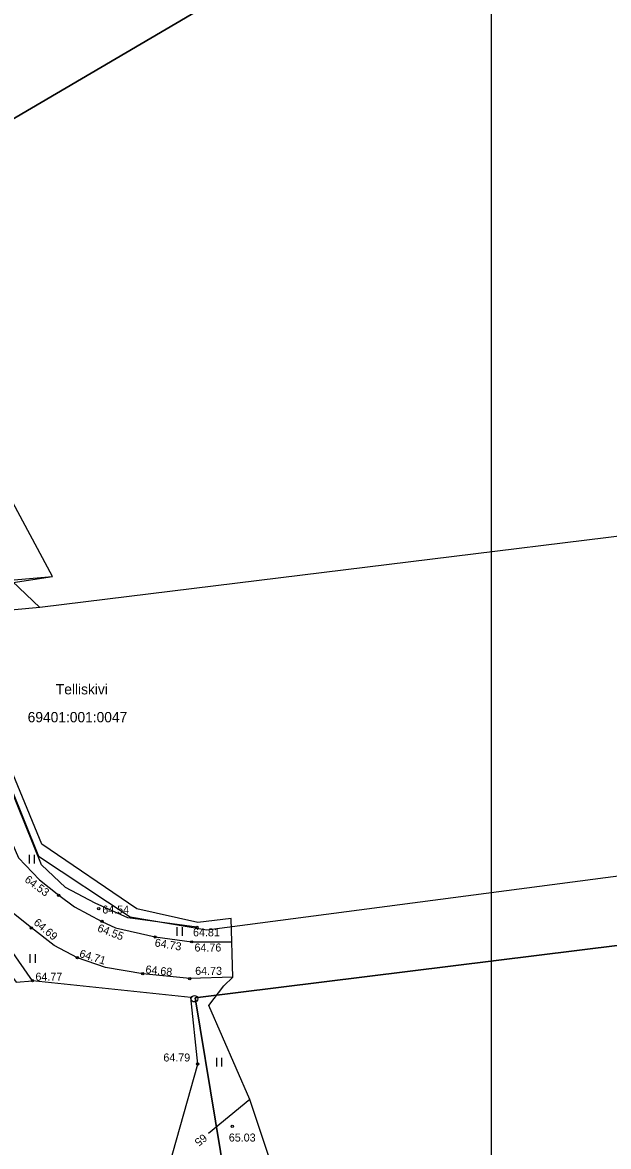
# Model space of a CAD drawing. Extents: x 638903 to 640568, y 6452566 to 6454091.
# Drawn here: x 640161.9 to 640213.1, y 6453144 to 6453242.3 of the extents above; entities that cross this region are included whole.
import ezdxf

# ---------------------------------------------------------------- set-up
doc = ezdxf.new("R2010")
doc.units = 0
for name, color, linetype in [('AED', 7, 'Continuous'), ('HALJASTUS', 7, 'Continuous'), ('HORISONTAAL-EH2000', 7, 'Continuous'), ('KORGUS-EH2000', 7, 'Continuous'), ('MOOTPIIR', 7, 'Continuous'), ('PIIR', 7, 'Continuous'), ('PIIRIMLEITUD', 7, 'Continuous'), ('RELJEEF', 7, 'Continuous'), ('TEE', 7, 'Continuous'), ('VORMISTUS', 7, 'Continuous')]:
    doc.layers.add(name, color=color, linetype=linetype)

msp = doc.modelspace()

# ---------------------------------------------------------------- linework, layer by layer
at = {"layer": 'AED'}
msp.add_lwpolyline([(640177.15, 6453163.18), (640171.12, 6453164.01), (640168.27, 6453165.28), (640165.66, 6453166.64), (640163.57, 6453168.63), (640153.74, 6453192.91), (640164.52, 6453193.86)], dxfattribs=at)
at = {"layer": 'HALJASTUS'}
for p, q in [((640162.482, 6453169.511), (640162.482, 6453168.749)), ((640162.938, 6453169.511), (640162.938, 6453168.749)), ((640175.392, 6453163.191), (640175.392, 6453162.429)), ((640175.848, 6453163.191), (640175.848, 6453162.429)), ((640162.552, 6453160.811), (640162.552, 6453160.049)), ((640163.008, 6453160.811), (640163.008, 6453160.049)), ((640178.852, 6453151.741), (640178.852, 6453150.979)), ((640179.308, 6453151.741), (640179.308, 6453150.979))]:
    msp.add_line(p, q, dxfattribs=at)
msp.add_lwpolyline([(640000.46, 6453078.51), (640044.43, 6453077.49), (640062.74, 6453078.02), (640082.33, 6453079.41), (640101.22, 6453079.76), (640124.92, 6453083.02), (640143.97, 6453087.24), (640146.1, 6453106.59), (640161.15, 6453123.46), (640178.05, 6453120.16), (640174.45, 6453141.38), (640177.23, 6453151.21), (640176.61, 6453157.04), (640162.78, 6453158.5)], dxfattribs=at)
at = {"layer": 'HORISONTAAL-EH2000'}
msp.add_lwpolyline([(640181.78, 6453148.11), (640178.15, 6453145.12)], dxfattribs=at)
at = {"layer": 'KORGUS-EH2000'}
for centre in [(640165.067, 6453165.969), (640168.567, 6453164.808), (640168.85, 6453163.682), (640162.677, 6453163.117), (640177.15, 6453163.18), (640173.503, 6453162.33), (640176.702, 6453161.897), (640166.704, 6453160.504), (640172.419, 6453159.108), (640176.527, 6453158.685), (640162.78, 6453158.495), (640177.226, 6453151.211), (640180.244, 6453145.761)]:
    msp.add_circle(centre, 0.1, dxfattribs=at)
at = {"layer": 'MOOTPIIR'}
msp.add_lwpolyline([(640057.43, 6453069.61), (640084.12, 6453071.45), (640132.95, 6453076.84), (640206.91, 6453088.25), (640206.55, 6453091.5), (640198.46, 6453099.05), (640191.35, 6453119.34), (640181.78, 6453148.11), (640178.19, 6453156.32), (640179.5, 6453158.05), (640180.3, 6453158.82), (640180.14, 6453163.95), (640177.23, 6453163.58), (640171.89, 6453164.79), (640163.59, 6453170.43), (640154.55, 6453192.34), (640164.52, 6453193.86), (640140.43, 6453238.79), (640136.28, 6453236.62), (640079.15, 6453202.68), (640059.36, 6453192)], dxfattribs=at)
at = {"layer": 'PIIR'}
for points in [[(640303.62, 6453342.89), (640517.56, 6453353.08), (640531.29, 6453304.9), (640543.88, 6453266.36), (640555.87, 6453232.2), (640567.61, 6453208.07), (640479.82, 6453197.63), (640480.27, 6453190.68), (640385.58, 6453180.9), (640372.66, 6453179.61), (640372.18, 6453186.4), (640358.83, 6453185.21), (640356.47, 6453214.75), (640311.78, 6453209.49), (640249.12, 6453201.7), (640163.41, 6453191.13), (640134.74, 6453218.44), (640234.16, 6453276.79), (640256.2, 6453291.57), (640279.37, 6453311.06), (640297.04, 6453331.56)], [(640177.01, 6453157), (640292.58, 6453171.35), (640299.28, 6453098.21), (640299.68, 6453094.47), (640195.72, 6453043.42), (640194.78, 6453049.12)]]:
    msp.add_lwpolyline(points, close=True, dxfattribs=at)
for points in [[(640234.16, 6453276.79), (640134.74, 6453218.44), (640101.5, 6453197.66), (640023.69, 6453157.16), (639807.89, 6453051.18), (639780.22, 6453036.19), (639759.15, 6453021.54), (639721.71, 6452991.37), (639665.92, 6452943.77), (639632.79, 6452909.1), (639611.7, 6452887.62), (639605.63, 6452882.32), (639600.57, 6452877.8), (639587.79, 6452867.89), (639574.34, 6452858.62), (639560.79, 6452850.44), (639548, 6452843.84), (639535.21, 6452837.23), (639517.19, 6452828.94)], [(640292.58, 6453171.35), (640177.01, 6453157), (640194.78, 6453049.12), (640195.72, 6453043.42), (640185.78, 6453040.52), (640095.63, 6453057.73), (640080.61, 6453053.35), (640053.47, 6453040.39), (640033.5, 6453027.93), (639976.77, 6452980.89), (639964.38, 6452974.74), (639949.71, 6452971.9), (639950.94, 6452974.47), (639980.68, 6453036.78), (640023.69, 6453157.16), (640134.74, 6453218.44), (640163.41, 6453191.13), (640154.85, 6453190.34), (640163.31, 6453169.39), (640171.33, 6453164.09), (640178.03, 6453162.94), (640253.05, 6453172.79)]]:
    msp.add_lwpolyline(points, dxfattribs=at)
at = {"layer": 'PIIRIMLEITUD'}
msp.add_circle((640176.94, 6453156.92), 0.285, dxfattribs=at)
at = {"layer": 'RELJEEF'}
for points in [[(640162.78, 6453158.5), (640154.06, 6453171), (640150.3, 6453178.12), (640146.38, 6453186.66), (640143.15, 6453193.73), (640141.81, 6453195.75), (640137.81, 6453196.25), (640134.19, 6453197.36), (640131.23, 6453197.18), (640107.97, 6453189.58), (640101.87, 6453187.54), (640086.16, 6453183.61), (640068.08, 6453171.79), (640052, 6453163.35), (640036.02, 6453156.28), (640034.61, 6453157.44)], [(640033.74, 6453156.73), (640036.04, 6453155.58), (640051.9, 6453162.06), (640068.35, 6453170.63), (640085, 6453180.44), (640101.76, 6453185.39), (640118.65, 6453191.06), (640130.92, 6453195.65), (640134.57, 6453196.12), (640137.74, 6453195.01), (640140.04, 6453193.77), (640141.76, 6453192.47), (640145.26, 6453185.95), (640149.18, 6453177.46), (640152.85, 6453169.93), (640161.35, 6453158.38), (640162.78, 6453158.5)]]:
    msp.add_lwpolyline(points, dxfattribs=at)
at = {"layer": 'TEE'}
for points in [[(640180.3, 6453158.82), (640176.53, 6453158.68), (640172.42, 6453159.11), (640169.17, 6453159.65), (640166.7, 6453160.5), (640164.68, 6453161.59), (640162.68, 6453163.12), (640160.67, 6453164.73), (640158.25, 6453167.7), (640151.21, 6453183), (640148.99, 6453190.66), (640146.44, 6453197.84), (640142.84, 6453205.37), (640139.63, 6453209.55), (640134.26, 6453214.54), (640126.55, 6453216.92), (640125.3, 6453216.31), (640106.24, 6453205.41), (640084.98, 6453193.25), (640063.95, 6453181.53), (640045.17, 6453171.51), (640030.27, 6453163.57), (640007.96, 6453152.14)], [(640155.07, 6453193.03), (640150.94, 6453197.78), (640152.26, 6453192.69), (640155.18, 6453183.91), (640161.55, 6453169.25), (640163.39, 6453167.33), (640165.07, 6453165.97), (640166.46, 6453164.97), (640168.85, 6453163.68), (640170.03, 6453163.12), (640173.5, 6453162.33), (640176.7, 6453161.9), (640180.2, 6453161.9)]]:
    msp.add_lwpolyline(points, dxfattribs=at)
at = {"layer": 'VORMISTUS'}
msp.add_lwpolyline([(639769.665, 6453060.25), (640202.89, 6453060.25), (640202.89, 6453326.578), (639769.665, 6453326.578)], close=True, dxfattribs=at)

# ---------------------------------------------------------------- texts
at = {"layer": 'HORISONTAAL-EH2000'}
msp.add_text('65', height=0.7, rotation=217.64762, dxfattribs=at).set_placement((640177.7, 6453145.15))
at = {"layer": 'KORGUS-EH2000'}
for s, rotation, p in [(' 64.53', 323.76019, (640161.82, 6453167.36)), (' 64.69', 319.73663, (640162.62, 6453163.65)), (' 64.55', 339.15764, (640168.15, 6453162.93)), (' 64.73', 350.50248, (640173.17, 6453161.55)), (' 64.71', 342.88226, (640166.57, 6453160.66)), (' 64.68', 353.81915, (640172.37, 6453159.18))]:
    msp.add_text(s, height=0.7, rotation=rotation, dxfattribs=at).set_placement(p)
for s, p in [(' 64.54', (640168.62, 6453164.37)), (' 64.81', (640176.55, 6453162.38)), (' 64.76', (640176.68, 6453161.05)), (' 64.73', (640176.74, 6453159.01)), (' 64.77', (640162.78, 6453158.5)), (' 64.79', (640173.96, 6453151.43)), (' 65.03', (640179.68, 6453144.43))]:
    msp.add_text(s, height=0.7, dxfattribs=at).set_placement(p)
at = {"layer": 'PIIR'}
for s, p in [('Telliskivi', (640164.82, 6453183.54)), ('69401:001:0047', (640162.36, 6453181.1))]:
    msp.add_text(s, height=0.9, dxfattribs=at).set_placement(p)

doc.saveas('drawing.dxf')
